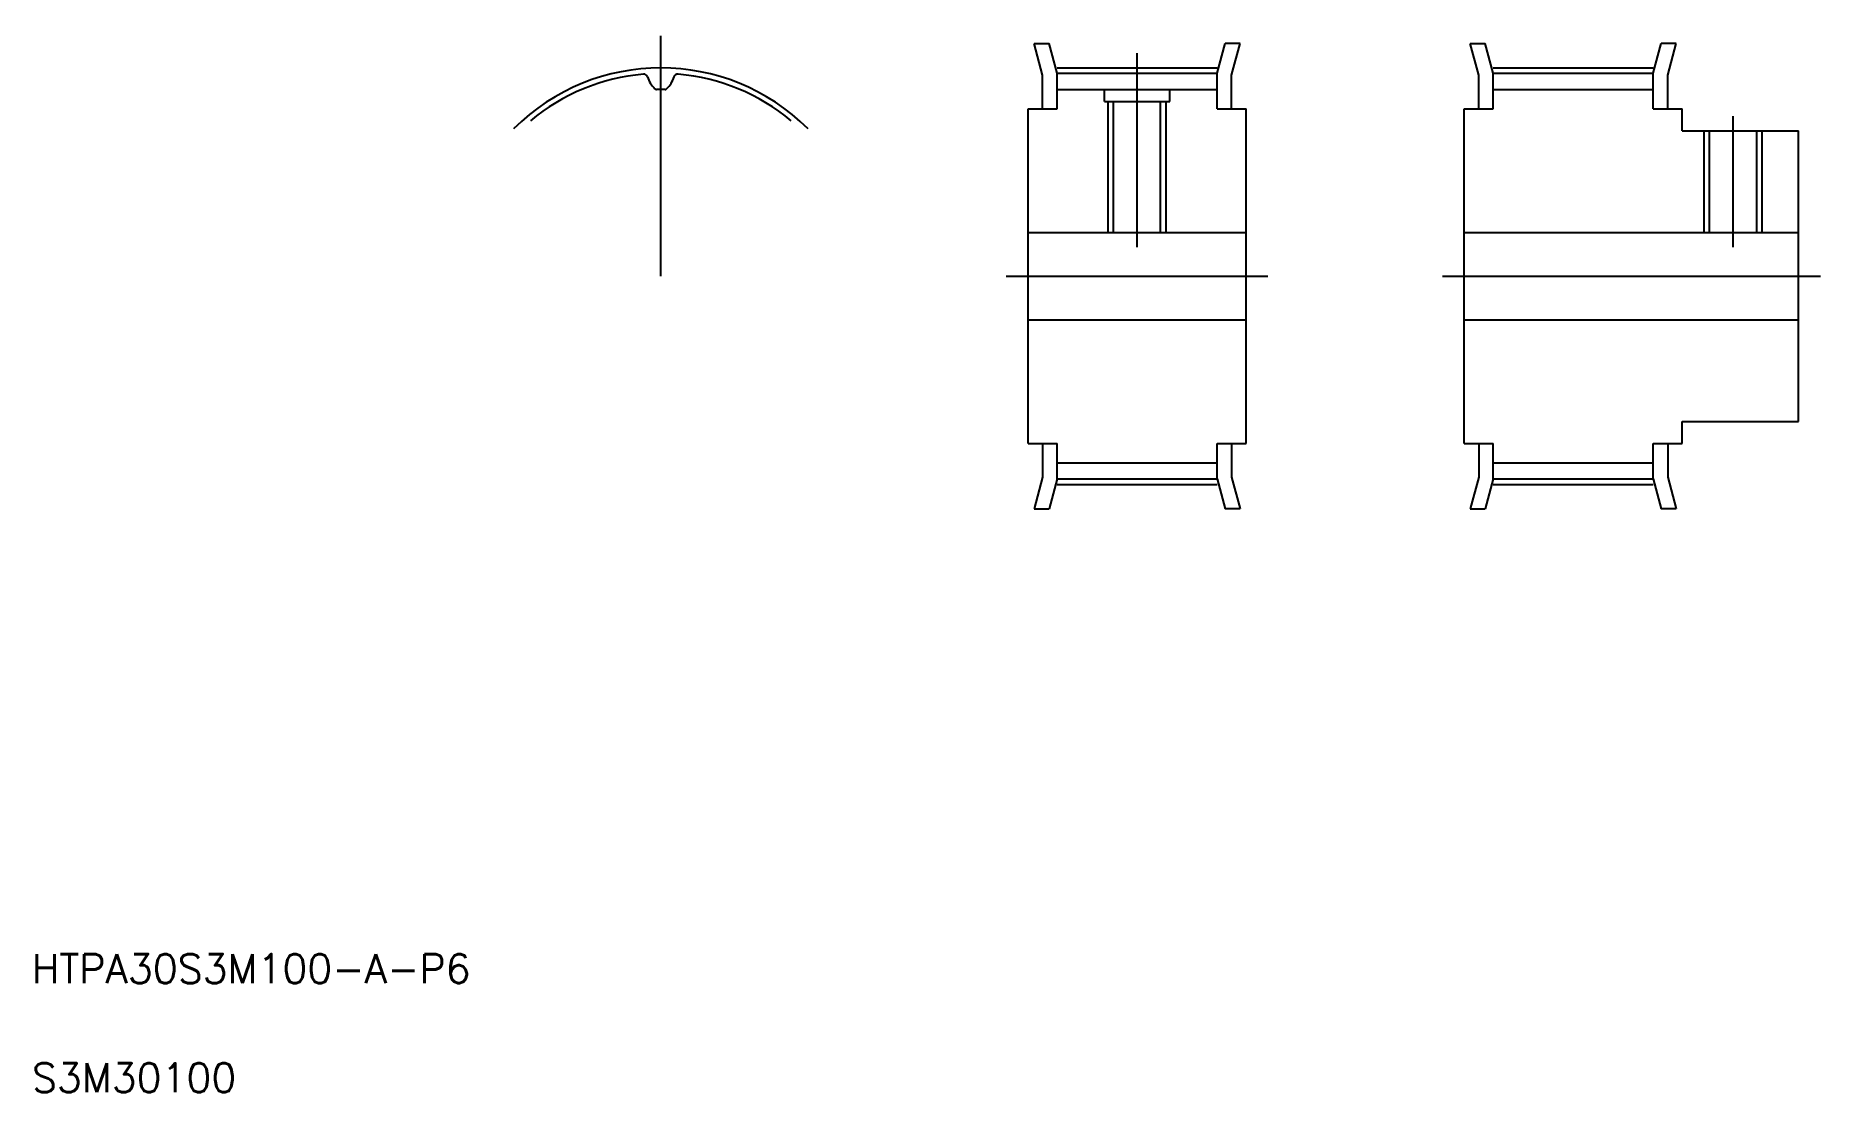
# Model space of a CAD drawing. Extents: x 5 to 128, y 5 to 78.
import ezdxf

# ---------------------------------------------------------------- set-up
doc = ezdxf.new("R2010")
doc.units = 0
doc.linetypes.add('CENTER', pattern=[50.8, 31.75, -6.35, 6.35, -6.35])
doc.linetypes.add('DASHED', pattern=[19.05, 12.7, -6.35])
doc.layers.get('0').update_dxf_attribs({"linetype": 'CONTINUOUS'})
doc.layers.add('CENTER', color=1, linetype='CENTER')
doc.styles.get("Standard").update_dxf_attribs({"font": 'txt', "bigfont": 'BIGFONT'})

msp = doc.modelspace()

# ---------------------------------------------------------------- linework, layer by layer
at = {"color": 7, "linetype": 'CONTINUOUS'}
for p, q in [((73.93, 77.11), (74.97, 77.11)), ((74.52, 74.93), (73.93, 77.11)), ((75.52, 75.06), (74.97, 77.11)), ((86.52, 75.06), (87.07, 77.11)), ((88.1, 77.11), (87.07, 77.11)), ((87.52, 74.93), (88.1, 77.11)), ((103.93, 77.11), (104.97, 77.11)), ((104.52, 74.93), (103.93, 77.11)), ((105.52, 75.06), (104.97, 77.11)), ((116.52, 75.06), (117.07, 77.11)), ((118.1, 77.11), (117.07, 77.11)), ((117.52, 74.93), (118.1, 77.11)), ((74.52, 72.61), (74.52, 74.93)), ((75.52, 72.61), (75.52, 75.06)), ((75.52, 75.06), (86.52, 75.06)), ((86.52, 72.61), (86.52, 75.06)), ((87.52, 72.61), (87.52, 74.93)), ((104.52, 72.61), (104.52, 74.93)), ((105.52, 72.61), (105.52, 75.06)), ((105.52, 75.06), (116.52, 75.06)), ((116.52, 72.61), (116.52, 75.06)), ((117.52, 72.61), (117.52, 74.93)), ((75.52, 73.95), (86.52, 73.95)), ((105.52, 73.95), (116.52, 73.95)), ((73.52, 49.61), (73.52, 72.61)), ((73.52, 72.61), (75.52, 72.61)), ((86.52, 72.61), (88.52, 72.61)), ((88.52, 49.61), (88.52, 72.61)), ((103.52, 72.61), (105.52, 72.61)), ((103.52, 49.61), (103.52, 72.61)), ((116.52, 72.61), (118.52, 72.61)), ((118.52, 71.11), (118.52, 72.61)), ((118.52, 71.11), (126.52, 71.11)), ((126.52, 51.11), (126.52, 71.11)), ((73.52, 64.11), (88.52, 64.11)), ((103.52, 64.11), (126.52, 64.11)), ((88.52, 61.11), (88.52, 61.11)), ((73.52, 58.11), (88.52, 58.11)), ((103.52, 58.11), (126.52, 58.11)), ((88.52, 55.36), (88.52, 55.36)), ((118.52, 49.61), (118.52, 51.11)), ((118.52, 51.11), (126.52, 51.11)), ((73.52, 49.61), (75.52, 49.61)), ((74.52, 49.61), (74.52, 47.3)), ((75.52, 47.17), (75.52, 49.61)), ((86.52, 47.17), (86.52, 49.61)), ((86.52, 49.61), (88.52, 49.61)), ((87.52, 49.61), (87.52, 47.3)), ((103.52, 49.61), (105.52, 49.61)), ((104.52, 49.61), (104.52, 47.3)), ((105.52, 47.17), (105.52, 49.61)), ((116.52, 49.61), (118.52, 49.61)), ((116.52, 47.17), (116.52, 49.61)), ((117.52, 49.61), (117.52, 47.3)), ((75.52, 48.28), (86.52, 48.28)), ((105.52, 48.28), (116.52, 48.28)), ((74.52, 47.3), (73.93, 45.11)), ((75.52, 47.17), (74.97, 45.11)), ((75.52, 47.17), (86.52, 47.17)), ((86.52, 47.17), (87.07, 45.11)), ((87.52, 47.3), (88.1, 45.11)), ((104.52, 47.3), (103.93, 45.11)), ((105.52, 47.17), (104.97, 45.11)), ((105.52, 47.17), (116.52, 47.17)), ((116.52, 47.17), (117.07, 45.11)), ((117.52, 47.3), (118.1, 45.11)), ((73.93, 45.11), (74.97, 45.11)), ((88.1, 45.11), (87.07, 45.11)), ((103.93, 45.11), (104.97, 45.11)), ((118.1, 45.11), (117.07, 45.11))]:
    msp.add_line(p, q, dxfattribs=at)
at = {"color": 3, "linetype": 'DASHED'}
for p, q in [((78.77, 73.11), (78.77, 73.95)), ((83.27, 73.11), (83.27, 73.95)), ((78.77, 73.11), (83.27, 73.11)), ((79.02, 64.11), (79.02, 73.11)), ((79.4, 64.11), (79.4, 73.11)), ((82.64, 64.11), (82.64, 73.11)), ((83.02, 64.11), (83.02, 73.11)), ((120.02, 64.11), (120.02, 71.11)), ((120.4, 64.11), (120.4, 71.11)), ((123.64, 64.11), (123.64, 71.11)), ((124.02, 64.11), (124.02, 71.11))]:
    msp.add_line(p, q, dxfattribs=at)
at = {"color": 7, "linetype": 'CONTINUOUS'}
for centre, radius, start, end in [((48.26, 61.11), 13.94, 94.9353, 130), ((47.08, 74.73), 0.28, 17.5093, 94.9353), ((49.43, 74.73), 0.28, 85.0647, 162.4907), ((48.26, 61.11), 13.94, 50, 85.0647), ((49.23, 75.41), 1.98, 197.5093, 225.9244), ((47.96, 74.09), 0.15, 225.9244, 271.2996), ((48.26, 61.11), 12.83, 90, 91.2996), ((48.26, 61.11), 12.83, 88.7004, 90), ((48.55, 74.09), 0.15, 268.7004, 314.0756), ((47.28, 75.41), 1.98, 314.0756, 342.4907)]:
    msp.add_arc(centre, radius, start, end, dxfattribs=at)
at = {"layer": 'CENTER', "color": 1, "linetype": 'CENTER'}
for p, q in [((48.26, 61.11), (48.26, 77.64)), ((81.02, 63.11), (81.02, 76.44)), ((75.52, 75.44), (86.52, 75.44)), ((105.52, 75.44), (116.52, 75.44)), ((122.02, 63.11), (122.02, 72.11)), ((72.02, 61.11), (90.02, 61.11)), ((102.02, 61.11), (128.02, 61.11)), ((75.52, 46.79), (86.52, 46.79)), ((105.52, 46.79), (116.52, 46.79))]:
    msp.add_line(p, q, dxfattribs=at)
msp.add_arc((48.26, 61.11), 14.32, 45, 135, dxfattribs=at)

# ---------------------------------------------------------------- texts
at = {"color": 7, "linetype": 'CONTINUOUS'}
for s, p in [('HTPA30S3M100-A-P6', (5, 12.5)), ('S3M30100', (5, 5))]:
    msp.add_text(s, height=2, dxfattribs=at).set_placement(p)

doc.saveas('drawing.dxf')
